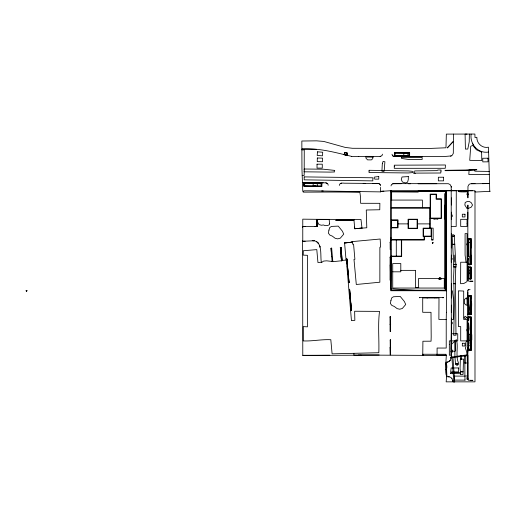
<?xml version="1.0" encoding="UTF-8"?>
<svg xmlns="http://www.w3.org/2000/svg" width="516" height="516" viewBox="0 0 516 516"><rect width="100%" height="100%" fill="white"/><g stroke="black" fill="none" stroke-linecap="round" stroke-linejoin="round"><path stroke-width="0.77" d="M353.886 353.505L353.892 355.137L361.071 355.189L302.789 355.44L302.608 240.559M302.769 240.546L302.769 219.165L317.05 219.326L316.966 226.608L302.763 226.595L302.608 227.105M353.776 220.351L335.974 220.222L353.776 220.216M335.968 220.222L353.776 220.242M419.431 297.448L443.399 297.416M419.727 297.816L419.727 297.474M426.719 297.474L427.016 297.809L426.719 297.474L427.422 297.468M435.407 297.442L434.743 297.442M445.843 191.301L445.843 290.198L445.843 191.301L446.456 191.307L446.379 312.29M446.372 244.358L446.379 240.779M446.379 237.347L446.372 233.632M451.358 219.326L451.358 212.179M474.997 191.442L474.991 381.853L446.159 381.859L446.566 376.693L445.888 362.342L447.946 361.98L450.204 360.471L451.358 356.04L451.197 186.457L450.178 184.638L448.34 183.696L418.115 183.786M451.365 318.133L451.248 340.902L457.737 340.889L457.737 333.742L451.365 333.742L451.248 340.902M451.365 305.137L451.365 312.29L451.365 309.542M451.365 297.99L451.365 283.684M451.358 247.932L451.358 233.632M451.358 205.026L451.358 197.873M451.365 323.655C452.648 325.022 452.7 321.107 451.365 322.435M454.751 244.481L454.222 235.193L452.829 234.541L452.106 235.548L453.757 264.56L455.531 264.966L455.867 264.56L454.751 244.481L452.842 244.5M466.064 262.231L465.084 255.085L465.084 233.632L467.064 233.632L467.07 281.581L463.671 283.587L460.588 283.684L460.698 262.231L467.077 262.231M470.657 380.473L472.908 380.331L468.464 380.253L467.87 379.208L467.857 348.042M467.947 379.744L467.864 355.195M467.857 333.742L467.857 329.337L466.974 329.337L466.974 330.904L467.864 330.737M470.095 289.657L468.341 289.721L467.767 290.598L467.857 351.615L467.07 355.292L466.651 351.615L465.38 348.042L465.877 346.875L465.877 342.211L467.07 340.889L467.07 319.436L463.678 319.436L463.697 291.05L458.434 290.837L458.46 326.589L460.704 326.589L460.704 340.889L467.857 340.889M467.851 247.932L467.851 212.173M317.05 219.326L317.043 226.589L317.05 219.326L353.918 219.461L354.75 228.711L366.792 227.762L366.27 210.006L379.77 209.748L379.886 203.317L360.639 203.298L360.594 197.634L359.91 192.371C340.979 191.817 322.126 192.113 303.208 192.133L302.763 190.843L301.957 169.003L301.841 141.016L316.605 140.842L323.777 141.436L345.294 147.434L352.467 148.292L429.002 148.479L445.972 147.782L446.346 134.108L474.888 134.05L474.997 137.52L476.861 137.327C476.591 143.442 482.344 148.563 488.458 147.202L489.594 183.541L470.14 183.806L468.967 184.547L467.96 186.379L467.915 197.867L467.844 194.3M470.921 270.281L468.186 270.268L468.186 273.216L470.934 273.222L470.985 267.069L471.043 278.937L468.186 278.924L468.838 278.227L470.334 278.298L469.837 271.88L470.334 267.662L468.186 267.694M470.108 258.819L470.108 256.252L470.334 263.986L468.851 263.921L468.186 264.611L471.043 264.624L470.979 243.281M468.522 314.625L471.05 314.579L471.089 298.003M471.134 337.322L471.134 340.508L470.482 340.902L468.986 340.044L468.986 334.652L470.482 333.749L471.785 334.594L471.785 339.986L471.134 340.508M471.25 340.921L471.211 317.134L468.193 317.056L471.263 317.082L471.263 319.462M317.063 226.305L316.695 226.582M467.844 193.481C468.644 197.073 465.2 193.332 467.844 193.481L467.844 190.726L463.671 190.726M304.195 171.041L304.195 171.809L330.292 172.112L334.503 171.963L334.194 171.26L334.749 170.415L323.306 169.196L304.201 169.009L304.201 169.79M313.16 186.334L313.18 182.909L316.16 182.954M471.011 305.156L471.089 295.674L468.193 295.603L471.134 295.623L471.14 298.003M471.089 313.663C472.733 297.648 470.663 298.1 469.012 312.29L470.418 313.992L471.024 313.992L471.095 312.303L471.102 314.637L468.128 314.637L468.128 295.636L468.844 296.3L470.431 296.261L470.444 314.044L468.193 313.973L468.193 314.67L471.153 314.683L471.108 305.156M351.402 191.475L380.537 191.881L380.569 187.36M390.799 237.347L390.864 240.753M471.224 340.379L471.231 338.851M380.537 191.881L380.544 191.371L391.618 190.675L391.657 200.498M445.856 205.026L446.456 191.307L391.244 191.301L391.244 290.198L446.372 290.198L445.856 205.026L446.372 205.026L446.372 190.772L451.023 190.726M321.72 186.553L321.752 183.083L321.12 183.07L321.145 185.883L304.64 185.618L304.704 182.806L304.04 182.741L304.047 186.27L321.668 186.508M441.167 278.711C434.266 278.169 444.85 278.201 438.871 278.717M470.94 247.944L470.94 239.727L468.186 239.701L468.186 240.779M321.803 183.09L321.771 186.605L316.147 186.424M432.853 243.055L432.311 242.823L433.13 242.772M439.052 278.35C438.103 279.072 440.858 277.918 440.916 278.337C439.129 278.369 437.845 278.75 440.019 278.085C442.27 279.201 440.954 277.763 438.942 278.376M471.192 321.9L471.114 350.396L468.193 350.422L468.193 349.725L470.476 349.751L470.721 348.087L470.457 331.427L470.902 324.28L470.553 317.727L468.193 317.753L468.193 317.101M432.827 242.875L432.337 242.984L432.969 242.823M439.548 278.098C437.136 278.666 442.206 278.453 440.819 278.382M453.493 134.108L453.306 153.329L452.332 155.174L451.165 155.935L445.94 156.387L408.459 156.69M471.043 348.068L471.063 350.351L468.193 350.422M471.14 348.068L471.198 340.921L471.089 348.068L471.127 345.733L468.193 345.804M26.729 291.024L26.735 290.695M26.709 291.043L26.484 290.637L26.593 291.018M317.224 186.405L317.321 182.98M407.885 156.251L409.543 156.271L409.646 152.742L394.553 152.652L395.14 153.31L408.962 153.426L408.995 155.587L395.069 155.471L395.146 152.659L394.501 152.652L409.646 152.742L409.633 156.367L394.43 156.174L394.456 152.652L394.521 156.077L407.885 156.251L407.943 152.768M422.746 355.376L422.772 354.253L446.043 354.292L446.069 355.401L422.752 355.492L422.907 341.231L431.06 341.192L431.189 336.819L431.002 312.315L422.714 312.29L422.714 297.99L439 297.99L438.877 319.423L446.23 319.456L446.217 348.055L437.104 348.042L437.065 355.195L446.34 355.195L445.888 362.342L447.972 361.993M439.451 278.969L439.477 278.395L440.451 278.272M467.838 208.599L471.237 207.174L472.54 205.046L471.308 202.736L469.302 201.446L467.064 201.588L465.206 202.498L464.832 205.026L467.064 208.599L467.838 208.599L467.915 205.02L467.851 219.326M446.23 319.456L446.379 312.29M470.218 278.885L470.992 278.892L470.985 267.069L468.186 266.998L468.128 278.227M451.358 255.085L451.3 262.238M470.934 257.568L470.94 255.097L471.037 262.251M470.889 271.842L470.947 276.557L470.94 269.397M440.987 278.35L440.948 278.95L440.896 278.466C438.013 278.814 439.838 277.692 440.587 278.969M439.548 278.666L438.903 278.666L440.658 278.382L439.413 278.537L439.497 278.221L439.097 279.233M439.503 278.221C438.735 278.95 439.916 277.827 440.625 278.453C440.109 278.105 438.368 278.382 439.464 278.608M439.258 278.33L440.709 278.427L439.142 278.466L439.116 278.969L439.052 278.388L439.019 279.079M470.985 247.944L470.985 238.463L468.122 238.424L468.122 256.355L468.838 256.375L468.838 239.095L468.186 238.444L471.037 238.418L470.927 243.275M439.438 278.279L439.097 278.588L440.593 278.311M439.419 278.44L439.955 278.35L439.342 278.15M451.248 348.055L451.371 344.469L456.318 339.618C458.737 346.804 455.196 355.64 458.518 363.006L457.905 364.883L457.034 365.431L455.925 364.509L456.241 363.457L457.421 363.283L458.066 364.354L456.808 363.412A0.89 0.89 0 0 0 456.08 364.27L455.544 364.244L454.918 356.808L454.764 340.889L455.409 342.463L455.68 350.287L454.822 351.609C446.437 348.5 455.17 357.336 451.248 348.055L451.365 355.195M27.161 290.766L26.239 290.792L26.516 291.018M432.685 242.791L432.279 242.939L432.769 242.778M26.213 290.734L26.735 290.856M453.757 334.013L453.719 335.29L456.08 335.174L455.963 334.136M453.764 333.742L454.357 305.137L453.641 276.537L454.061 266.359L455.789 266.733L455.435 276.531L455.963 333.742M471.243 329.085L471.192 326.615L471.153 333.775L471.211 317.134L471.211 319.462M26.297 291.043L26.735 290.74L26.245 290.895M432.692 243.062L432.672 242.855M470.166 257.581L470.611 240.817L470.328 239.056L468.186 239.089M26.742 290.734L26.271 290.927L26.555 290.702M26.097 290.811L26.548 290.96L26.451 290.637M440.49 278.105L441.103 278.24L440.78 278.517M439.064 278.963L439.329 278.427M469.367 134.108L469.238 141.745L467.793 149.066L465.413 149.079L465.09 134.115L467.012 134.115M382.479 154.161L382.04 155.522L380.137 156.458L358.736 156.412M339.302 185.438C339.354 182.877 342.534 182.909 344.346 183.206L375.087 183.464C376.996 183.29 380.511 183.077 380.563 185.85M391.012 185.908L391.463 184.547L393.373 183.631L436.775 183.67M451.107 358.227L451.3 357.085M439.013 278.543L439.484 278.401M344.604 243.249L344.643 242.875L352.473 242.159L352.667 244.229L353.563 244.152L354.892 259.296L353.995 259.38L356.292 284.49L379.853 282.213L379.873 247.28L380.608 247.067L380.163 239.018L351.873 241.643L351.925 242.21L344.578 242.907L346.055 260.07M344.559 242.978L352.473 242.159L348.519 242.494M440.658 278.453L440.032 278.356L440.858 278.588M346.713 155.187L344.14 154.606L346.739 155.232L347.274 153.168L346.733 155.226L347.274 153.168L344.675 152.581L344.075 154.639L345.475 154.974M441.057 278.543L441.096 278.75M440.083 278.363L440.567 278.459M354.724 228.375L354.808 228.723L362 228.111L360.994 219.519L353.944 219.461M467.825 290.237L468.709 289.657M470.94 267.127L468.186 267.049M471.089 295.674L468.186 295.655L468.186 296.3L468.851 296.3L468.863 305.137L468.844 313.973L468.193 314.579L471.102 314.637M340.341 247.886L340.347 247.422L341.024 247.409L342.192 260.69L332.839 261.696L331.659 248.228L331.685 248.641L331.62 248.215L331.001 248.286L331.607 248.19M341.515 260.935L340.302 247.474L341.024 247.409M304.092 186.224L304.053 183.135L304.001 186.321L316.147 186.476M468.186 278.834L468.186 278.227L468.851 278.227L468.838 267.694L468.122 267.03M449.23 361.342L450.178 360.452M303.208 191.378L304.047 190.83L309.065 190.81L359.949 191.591M344.178 154.581L344.701 152.626L347.236 153.194M450.52 156.161L451.165 155.935M445.83 369.675C447.617 369.508 446.753 362.393 445.663 363.135C446.385 366.16 444.837 374.461 446.862 376.183L446.598 369.333L445.818 369.379M380.137 156.458L380.853 156.348M340.928 183.257L341.644 183.154M392.657 183.735L401.248 183.683M362 228.111L354.763 228.691M346.855 259.49L346.52 259.516L346.829 259.193M347.558 267.494L347.223 267.527L347.532 267.198M349.519 289.882L349.184 289.915L349.493 289.586M350.77 304.195L350.435 304.227L350.745 303.898M346.804 258.89L348.287 273.912L348.855 282.297L348.519 282.329L348.829 282L348.945 282.697M332.82 261.515L326.602 260.825L323.5 261.096L322.107 262.199L317.946 262.534L316.792 249.602L303.311 250.757L303.215 255.117L307.452 255.33L307.471 320.081L307.465 326.834L303.221 326.622L303.227 340.921C312.464 341.334 321.571 339.218 330.814 339.722L332.104 353.847L378.815 352.725C379.286 338.999 377.751 324.854 379.537 311.38L354.64 311.245L354.84 320.339L351.448 320.636L346.391 260.045L342.173 260.412M342.147 260.696L340.973 247.364M446.379 255.085L446.379 262.231M348.177 273.919L348.087 273.261L347.745 273.551L348.087 273.525L347.532 266.895L348.287 273.912M348.145 274.228L347.836 274.551L348.171 274.525M349.055 282.691L348.255 273.912L349.055 282.691L348.835 282.039M351.506 310.684L350.054 295.958L350.687 303.195L350.319 302.931L350.661 302.898L351.306 310.297L350.97 310.322L351.28 310L351.506 310.684L349.603 289.276L350.074 296.216L349.738 296.249L350.048 295.92M350.158 297.216L349.796 296.945L350.132 296.919M305.188 241.224L302.769 241.269L314.102 240.753M380.544 191.371L383.872 191.159M355.421 228.678L354.75 228.704L354.582 227.046M471.031 349.113L468.193 349.209L468.193 348.042M336.716 220.242L335.974 220.384M482.589 183.67L489.594 183.541L489.71 190.817L490.2 191.326L476.52 191.978L474.997 191.933L474.997 190.726L467.844 190.726M422.772 354.253L423.288 355.369L358.394 355.047M379.157 354.937L361.065 355.072M407.266 156.296L409.581 156.316M422.14 156.664L394.366 156.574L392.463 155.613L392.031 154.245M470.25 281.233L472.94 281.246L468.863 281.239L467.922 280.291M489.355 174.614L468.825 174.505L469.102 169.848L476.765 169.474L476.745 169.835L462.213 170.544L445.095 170.68L445.095 170.325L474.804 169.861L474.83 171.196L489.252 171.422M305.169 226.576L302.763 226.595L302.763 227.092M315.012 226.608L317.043 226.589M468.502 350.325L471.063 350.351M446.456 191.307L446.372 190.772L422.81 190.959L418.16 191.017L418.212 192.1L391.012 191.9L391.012 190.707M390.36 242.636L390.696 242.352L390.36 242.636L390.225 241.978L390.296 249.686L390.302 241.978L390.231 242.597M390.315 317.301L390.173 316.676L390.219 324.164L390.206 316.676M390.296 340.476L390.322 339.857L390.664 340.508M390.354 257.548L390.193 256.923L390.225 280.356L390.296 256.923L390.231 257.548M390.386 265.25L390.722 265.527L390.219 264.869L390.399 272.635M390.354 264.869L390.354 265.495M390.283 316.676L390.206 317.301M390.354 323.603L390.689 323.88L390.354 323.88M390.354 324.79L390.186 324.164L390.231 331.653L390.296 324.164M390.367 331.091L390.702 331.091L390.367 331.369M390.264 339.857L390.335 347.971L390.677 347.997L390.335 347.72M442.696 297.474L442.992 297.809L442.696 297.474L443.399 297.468M390.296 339.857L390.309 347.971M302.776 355.311L329.801 355.247M390.212 354.834L390.173 347.345L390.348 354.834M302.183 175.434L304.182 175.421L304.259 149.911L301.879 149.872M390.348 324.164L390.225 324.79M422.752 355.485L423.178 355.479M458.202 190.726L467.057 190.726M351.725 156.419L358.743 156.412M458.595 190.726L390.715 190.772L390.715 290.727L446.366 290.727L446.372 218.836M446.463 191.307L446.372 205.026L445.056 205.026L445.063 219.326L446.372 219.332M391.244 200.073L422.385 200.073L422.385 207.767M391.244 207.767L430.157 207.767M391.244 208.096L429.828 208.096L429.828 228.143M451.358 216.572L452.248 216.572L452.248 215.011L451.358 215.178M430.157 218.416L441.444 218.416L441.444 198.854L436.53 198.854L436.53 194.113L430.157 194.113L430.157 228.143M391.244 219.926L398.017 219.926L398.017 227.846L391.244 227.846M398.017 223.886L408.072 223.886M417.425 223.886L429.828 223.886M451.358 226.479L456.196 226.479L456.279 190.726L451.358 190.726L451.339 189.965M431.434 236.451L423.114 236.451L423.114 228.143L433.143 228.143L433.143 240.005L431.434 240.005L431.434 228.143M391.244 239.676L424.081 239.676L424.081 236.451M391.244 240.005L401.338 240.005L401.338 256.097L391.244 256.097M467.851 245.1C466.232 245.9 466.761 242.41 467.851 243.72M391.244 256.426L401.667 256.426L401.667 240.005L424.41 240.005L424.41 236.451M400.797 270.365L415.619 270.365L415.619 287.599L418.805 287.599M392.728 271.816L400.797 271.816L400.797 263.56L392.728 263.56L392.728 288.051L444.289 288.051L444.289 278.479L418.553 278.479L418.553 287.593L415.619 287.599M451.352 290.837L452.364 290.837L453.345 297.99L453.351 319.436L451.365 319.443M446.566 376.693L449.32 376.828A4.573 4.573 0 0 1 451.952 378.518M468.18 190.726L472.54 190.733M468.186 242.339L470.908 242.359M468.186 263.921L468.851 263.921C470.005 250.079 464.316 267.456 470.985 264.579L470.889 257.542L470.94 264.521M453.751 283.761L455.557 283.768M467.864 363.006L464.568 363.006L464.703 355.588L465.8 355.447L465.664 363.006L464.858 363.006L464.89 375.983L467.864 375.983M455.551 283.568L453.745 283.561M365.902 156.354L373.023 156.393M452.822 244.203L454.751 244.216M468.496 278.827L470.947 278.846M394.366 156.574L401.467 156.632M471.508 183.535L475.049 183.561M321.739 190.946L323.171 190.959M363.174 183.361L365.683 183.386M372.797 183.444L378.97 183.625M408.253 183.735L410.549 183.754M468.502 317.153L471.166 317.172M315.644 185.708L314.554 185.689L315.121 185.702M488.581 152.065C478.145 153.813 469.708 144.183 471.121 134.102M328.215 185.218L327.789 183.838L325.893 182.845L302.621 182.464L323.184 182.793M316.366 149.382L301.873 149.079C318.972 147.763 335.355 152.555 351.731 156.419M446.379 276.537L446.024 276.505L446.024 283.652L446.379 283.684M446.366 290.727L415.748 290.366L390.715 288.779L391.128 256.497M314.089 240.791L312.251 240.617C323.171 240.501 320.043 255.614 321.333 262.238M448.082 376.693L449.294 376.854M325.899 182.845L327.247 183.322M415.29 173.466L413.258 173.073M347.332 153.129L344.643 152.53M345.488 154.897L346.771 155.284M393.65 156.458L392.463 155.613M316.695 241.733L318.688 243.668M379.608 183.967L380.15 184.483M317.437 242.307L318.095 242.965M470.992 278.892L470.927 271.874M474.32 146.531L475.513 147.976M451.919 378.538L453.087 381.821L452.79 380.221M472.533 143.364L473.398 145.041M319.552 245.313L319.997 247.119L319.778 246.222M347.474 266.23L347.565 266.895M350.687 302.937L350.777 303.595M351.312 310.032L351.396 310.69M347.668 266.888L346.939 258.884M350.274 296.603L349.603 289.276M451.197 186.457L451.281 187.14M340.992 247.403L341.411 251.814M341.044 255.949L341.476 260.477M347.513 266.901L347.107 266.23L347.468 266.495L346.829 258.89M348.068 273.261L348.126 273.925M440.948 278.627L440.974 278.963M340.347 247.422L341.515 260.786M331.691 256.794L331.053 248.286L331.362 252.698M331.736 256.787L332.078 261.58M454.183 255.085L454.751 262.225M467.922 280.291L467.851 240.779M440.993 278.369L441.019 279.085M470.889 243.236L470.985 255.097M470.979 308.723L471.024 313.992M403.809 156.213L403.809 152.73M467.851 269.384L467.851 276.544M467.864 305.137L467.857 292.004M467.844 193.661L467.844 194.88M446.372 190.726L446.372 205.026M444.669 193.603L444.669 289.031M437.961 218.416L437.961 219.029L433.64 219.029L433.64 218.416M437.349 218.416L437.349 219.029M434.253 218.416L434.253 219.029M432.279 239.398L432.279 240.005M396.294 240.005L396.294 256.097M317.024 164.178L317.024 168.1L322.281 168.1L322.281 164.178L317.024 164.178M345.327 219.88L345.656 220.216L345.327 219.88M353.112 219.874L353.447 220.216L353.112 219.874M390.341 317.05L390.677 317.327L390.341 317.05M428.016 297.474L427.719 297.809L428.016 297.474M435.007 297.474L434.704 297.809L435.007 297.474M435.71 297.474L436.007 297.809L435.71 297.474M440.987 171.106L440.761 173.002L415.296 173.112L413.987 172.55L413.961 171.26L415.309 170.919L436.968 170.635L437.832 170.016L441.025 169.996L440.987 171.106M449.333 344.456L449.333 355.189L451.036 355.195L450.913 340.902L449.326 340.889L449.333 344.456M451.3 259.303C453.609 260.335 450.913 255.626 451.3 259.296M458.518 367.953L458.518 371.894L450.668 371.926L451.139 367.985L458.518 367.953M460.395 371.552L460.395 374.506L463.033 374.506L463.536 359.11L460.369 359.123L460.072 368.476L460.401 371.559L460.769 371.965L462.717 371.959L463.033 371.546L460.395 371.552M466.98 377.809C466.154 381.53 469.612 377.589 466.98 377.809M467.07 223.557L467.07 226.479L460.698 226.479L460.698 219.326L467.064 219.326L467.07 223.557M468.128 348.042L468.128 350.396L468.844 349.725L468.573 345.617L469.134 343.095L468.689 331.317L469.128 328.795L468.625 323.048L468.128 323.068L468.128 348.042M468.128 317.082C467.225 320.881 469.347 322.668 468.844 317.753L468.128 317.082M304.182 176.898L304.169 179.839L372.816 180.884L372.842 177.788L304.182 176.898M456.105 264.276L456.099 267.004L453.448 267.004L453.441 264.289L456.105 264.276M462.336 343.269L462.33 345.997L464.993 345.984L464.987 343.269L462.336 343.269M464.981 214.237L464.974 216.952L462.323 216.946L462.317 214.224L464.981 214.237M373.023 157.109L372.655 158.793L371.333 159.895L367.56 159.863L365.896 158.051L365.902 157.038L373.023 157.109M401.461 157.412L401.454 158.418L408.44 159.457L422.185 159.431L422.146 157.451L401.461 157.412M408.311 176.588L408.285 179.562L407.556 182.232L405.408 182.928L402.409 182.006L401.28 179.504L402.016 176.982L408.311 176.588M467.083 304.13L467.077 305.137L466.154 305.137L464.342 303.453L464.342 299.661L466.148 297.984L467.07 297.984L467.083 304.13M378.757 176.549L378.738 179.142L374.777 179.11L373.997 178.284L374.448 177.053L378.757 176.549M394.282 166.229L394.269 168.326L445.243 168.3L445.437 164.991L394.295 165.185L394.282 166.229M369.069 170.951L369.05 172.531L408.33 172.957L412.529 172.608L412.432 171.325L408.35 170.919L369.075 170.286L369.069 170.951M481.622 152.175L481.796 160.528L469.728 160.341L470.715 146.305L472.74 145.351L476.41 149.763L481.622 152.175M460.504 356.492L460.453 359.349L461.549 359.336L461.614 355.976L460.511 356.111L460.504 356.492M317.327 158.006L317.25 161.631L322.506 161.74L322.584 158.122L317.327 158.006M382.324 163.624L381.911 171.196L383.64 171.46L384.162 171.228L384.897 161.785L383.098 161.411L382.324 163.624M439.651 278.821L440.412 278.853L439.664 278.821M317.475 151.814L317.198 155.426L322.435 155.838L322.719 152.22L317.475 151.814M466.825 191.062L466.754 191.862C454.738 192.242 456.376 190.533 466.825 191.062M450.423 373.513L460.556 373.7L460.517 372.604L450.526 372.681L450.423 373.513M328.95 230.097L328.376 233.129L329.872 235.09L332.291 236.109L335.174 238.302L337.716 238.869L340.308 238.166L343.733 234.154L342.418 231.207L338.257 226.118L331.478 226.414L329.743 227.556L328.95 230.097M390.941 300.441L390.367 303.473L391.863 305.433L394.282 306.452L397.165 308.639L399.707 309.213L402.299 308.504L405.724 304.498L404.409 301.544L400.248 296.455L393.469 296.758L391.734 297.9L390.941 300.441M466.322 317.521L465.961 318.327L464.781 318.501L464.136 317.43L465.168 316.353L465.954 316.598L466.322 317.521M452.526 236.205L453.261 236.715L454.299 235.638L453.461 236.451L452.526 236.205M329.621 223.834L329.021 224.937L327.344 225.621L324.977 225.576L323.506 224.97L321.371 225.247L318.965 224.557L317.263 221.467L316.979 219.623L329.15 219.552L329.621 223.834M467.077 298.512L466.78 298.996L467.07 298.512M453.054 141.713L447.34 147.866L453.054 141.713M321.713 183.083L321.113 183.722L304.698 183.457L304.04 182.741L321.713 183.083M440.374 278.582L439.677 278.634L440.361 278.582M460.459 355.743C435.665 359.62 463.562 356.195 467.38 355.627L467.29 354.892L460.459 355.743M465.032 380.105L454.615 380.086L454.299 376.1L464.897 376.125L465.032 380.105M488.007 158.206L482.75 158.264L482.789 161.889L488.046 161.831L488.007 158.206M390.767 249.125L390.431 249.402L390.767 249.125M390.696 257.581L390.36 257.303L390.696 257.581M390.722 264.308L390.38 264.592L390.722 264.308M390.741 272.074L390.399 272.351L390.741 272.074M390.741 273.293L390.406 273.016L390.741 273.293M390.696 280.072L390.36 279.795L390.696 280.072M390.689 324.816L390.354 324.538L390.689 324.816M390.677 347.062L390.335 346.784L390.677 347.062M390.683 354.55L390.348 354.273L390.683 354.55M453.88 381.943L451.822 357.162L452.913 357.156L454.712 381.943L453.88 381.943M443.599 177.233L438.342 177.24L438.348 180.864L443.605 180.858L443.599 177.233M344.54 219.874L344.211 220.216L344.54 219.874M436.11 194.442L430.486 194.442L430.486 218.087L441.115 218.087L441.115 199.176L436.11 199.176L436.11 194.442M417.425 219.223L408.072 219.223L408.072 228.549L417.425 228.549L417.425 219.223M417.102 219.552L408.401 219.552L408.401 228.22L417.102 228.22L417.102 219.552M336.755 219.88L336.419 220.216L336.755 219.88M397.688 220.255L391.573 220.255L391.573 227.517L397.688 227.517L397.688 220.255M431.105 228.472L423.442 228.472L423.442 236.122L431.105 236.122L431.105 228.472M406.286 155.516L405.202 155.503L406.286 155.516"/></g></svg>
